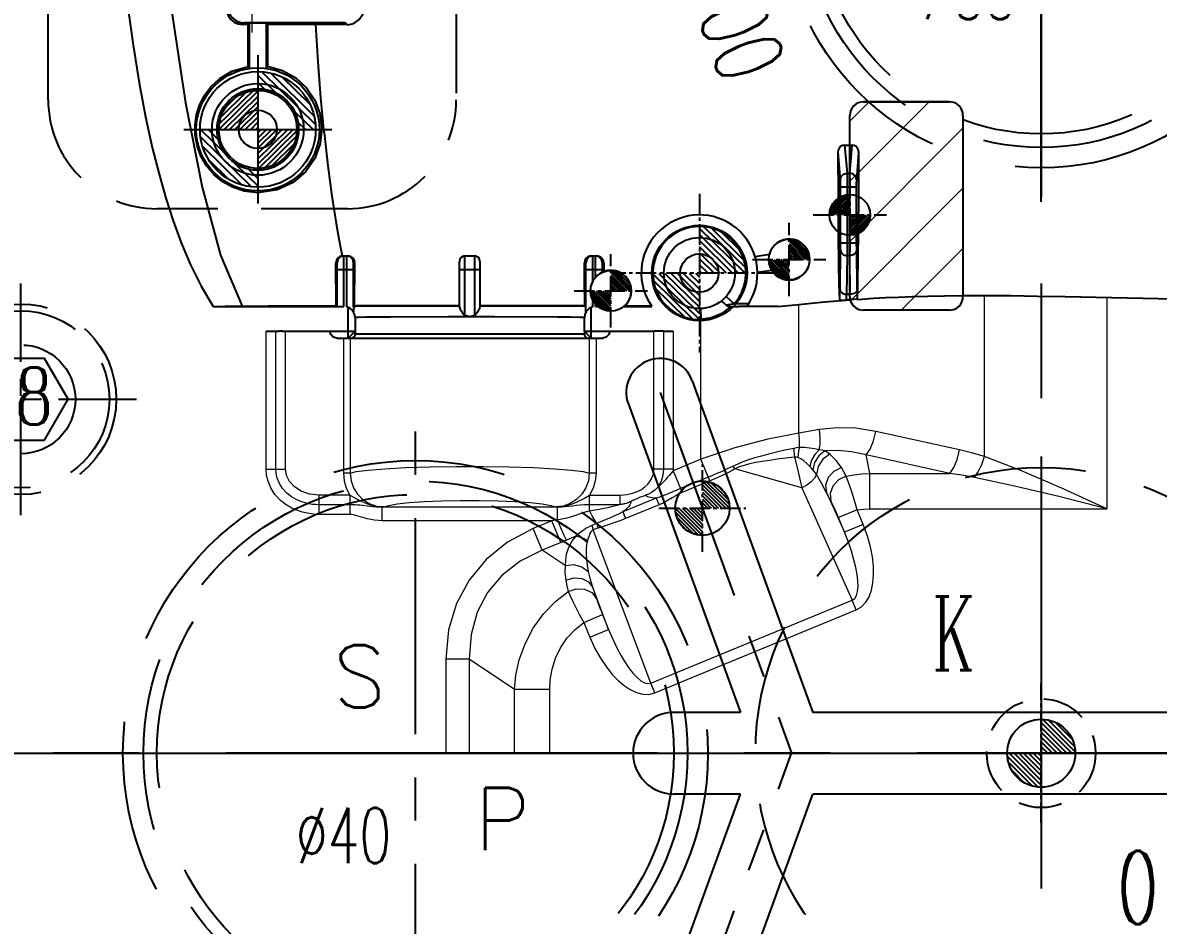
# Model space of a CAD drawing. Header units: inches. Extents: x 157915 to 159347, y -49911 to -48898.
# Drawn here: x 158583.3 to 158666.8, y -49189.5 to -49123.2 of the extents above; entities that cross this region are included whole.
import ezdxf

# ---------------------------------------------------------------- set-up
doc = ezdxf.new("R2010")
doc.units = ezdxf.units.IN
doc.header["$LTSCALE"] = 2
doc.header["$MEASUREMENT"] = 0
doc.header["$PDMODE"] = 3
doc.header["$PDSIZE"] = 0.3125
for name, pattern in [('ACAD_ISO02W100', [15, 12, -3]), ('ACAD_ISO08W100', [36, 24, -3, 6, -3]), ('CENTER', [50.8, 31.75, -6.35, 6.35, -6.35]), ('CENTER2', [1.125, 0.75, -0.125, 0.125, -0.125]), ('HIDDEN', [9.525, 6.35, -3.175]), ('HIDDEN2', [4.7625, 3.175, -1.5875])]:
    doc.linetypes.add(name, pattern=pattern)
doc.layers.get('0').update_dxf_attribs({"linetype": 'CONTINUOUS'})
doc.layers.get('Defpoints').update_dxf_attribs({"linetype": 'CONTINUOUS'})
for name, color, linetype in [('CAV-COR', 1, 'CONTINUOUS'), ('CL', 1, 'ACAD_ISO08W100'), ('DEFAULT_1', 7, 'CENTER'), ('PIN', 4, 'CONTINUOUS'), ('PIN-H', 2, 'HIDDEN2'), ('Ru', 8, 'CONTINUOUS'), ('SCREW', 52, 'HIDDEN'), ('SP', 3, 'CONTINUOUS'), ('y-cut', 7, 'CONTINUOUS'), ('壓塊', 157, 'CONTINUOUS')]:
    doc.layers.add(name, color=color, linetype=linetype)
for name, color, linetype, lineweight in [('dim', 3, 'CONTINUOUS', 15), ('截面', 191, 'CONTINUOUS', 15), ('枕位', 135, 'CONTINUOUS', 15), ('螺絲', 42, 'ACAD_ISO02W100', 15)]:
    doc.layers.add(name, color=color, linetype=linetype, lineweight=lineweight)
doc.styles.add('ROMANC', font='romanc', dxfattribs={"width": 0.6, "height": 1})
doc.styles.get("Standard").update_dxf_attribs({"font": 'txt.shx', "width": 0.67})
doc.dimstyles.new('2.00', dxfattribs={"dimtxt": 5, "dimasz": 4, "dimexe": 0.666, "dimexo": 0.626, "dimgap": 1, "dimtad": 0, "dimzin": 0, "dimdsep": 46, "dimtxsty": 'Standard', "dimcen": 0.09, "dimclrd": 3, "dimclre": 3, "dimclrt": 7, "dimazin": 0, "dimtfac": 1, "dimtofl": 0, "dimtmove": 0, "dimatfit": 0, "dimfxl": 0, "dimtolj": 1, "dimtzin": 0, "dimarcsym": 0})

# ---------------------------------------------------------------- blocks, each defined once
blk = doc.blocks.new('20160804.135220')
at = {"layer": 'SCREW', "linetype": 'CENTER2', "ltscale": 5}
for p, q in [((0, -8.5), (0, 8.5)), ((-8.5, 0), (8.5, 0))]:
    blk.add_line(p, q, dxfattribs=at)
at = {"layer": 'SCREW'}
blk.add_lwpolyline([(-1.732, 3), (-3.464, 0), (-1.732, -3), (1.732, -3), (3.464, 0), (1.732, 3)], close=True, dxfattribs=at)
at = {"layer": 'SCREW', "ltscale": 0.5}
for radius in [7, 6.5, 4]:
    blk.add_circle((0, 0), radius, dxfattribs=at)
at = {"layer": 'dim', "style": 'ROMANC', "width": 0.8}
blk.add_text('M8', height=4.1865, dxfattribs=at).set_placement((-4.071, -1.858))
blk = doc.blocks.new('20160823.140637')
at = {"layer": '截面', "linetype": 'Continuous', "ltscale": 0.3}
h = blk.add_hatch(dxfattribs=at)
h.set_pattern_fill('ANSI31', color=256, scale=25, style=0)
h.set_pattern_definition([(45, (170617.2364, -50194.565), (-2.20970869, 2.20970869), [])])
h.paths.add_polyline_path([(6.195, 50.953), (6.988, 50.841), (7.777, 50.697), (8.558, 50.522), (9.33, 50.315), (10.094, 50.078), (10.847, 49.81), (11.59, 49.512), (12.321, 49.184), (13.038, 48.827), (13.738, 48.443), (14.423, 48.03), (15.092, 47.589), (29.698, 37.542), (29.916, 37.384), (30.123, 37.215), (30.321, 37.036), (30.509, 36.846), (30.687, 36.645), (30.854, 36.435), (31.01, 36.217), (31.154, 35.989), (31.285, 35.755), (31.403, 35.515), (31.509, 35.267), (31.601, 35.015), (31.679, 34.758), (31.743, 34.496), (31.794, 34.233), (31.829, 33.967), (31.851, 33.7), (31.858, 33.43), (31.858, 16.046, -0.414214), (30.858, 15.046), (-12.081, 15.046, -0.414214), (-13.081, 16.046), (-13.081, 28.931), (-14.453, 28.931), (-15.749, 29.957, 0.168991), (-14.777, 32.75, 0.189103), (-15.977, 35.81), (-15.961, 35.825), (-15.961, 38.483), (-8.774, 48.931), (-8.615, 49.149), (-8.445, 49.358), (-8.265, 49.557), (-8.074, 49.746), (-7.872, 49.925), (-7.662, 50.092), (-7.443, 50.248), (-7.216, 50.393), (-6.981, 50.524), (-6.74, 50.643), (-6.493, 50.748), (-6.241, 50.84), (-5.984, 50.918), (-5.723, 50.983), (-5.46, 51.033), (-5.196, 51.069), (-4.929, 51.09), (-4.66, 51.098), (3.801, 51.098), (4.602, 51.081), (5.401, 51.033)])
h.paths.add_polyline_path([(30.858, -30.951, -0.414214), (31.858, -31.951), (31.858, -49.334), (31.851, -49.604), (31.829, -49.872), (31.794, -50.137), (31.743, -50.401), (31.679, -50.662), (31.601, -50.919), (31.509, -51.171), (31.403, -51.419), (31.285, -51.66), (31.154, -51.894), (31.01, -52.121), (30.854, -52.34), (30.687, -52.549), (30.509, -52.75), (30.321, -52.94), (30.123, -53.12), (29.916, -53.289), (29.698, -53.447), (15.092, -63.494), (14.423, -63.935), (13.738, -64.347), (13.038, -64.731), (12.321, -65.088), (11.59, -65.417), (10.847, -65.715), (10.094, -65.982), (9.33, -66.22), (8.558, -66.426), (7.777, -66.601), (6.988, -66.746), (6.195, -66.858), (5.401, -66.938), (4.602, -66.986), (3.801, -67.002), (-4.66, -67.002), (-4.929, -66.995), (-5.196, -66.973), (-5.46, -66.938), (-5.723, -66.887), (-5.984, -66.823), (-6.241, -66.745), (-6.493, -66.653), (-6.74, -66.547), (-6.981, -66.429), (-7.216, -66.297), (-7.443, -66.153), (-7.662, -65.997), (-7.872, -65.829), (-8.074, -65.65), (-8.265, -65.461), (-8.445, -65.263), (-8.615, -65.054), (-8.774, -64.836), (-15.961, -54.387), (-15.961, -51.729), (-15.977, -51.714, 0.189103), (-14.777, -48.655, 0.168991), (-15.749, -45.862), (-14.453, -44.836), (-13.081, -44.836), (-13.081, -31.951, -0.414214), (-12.081, -30.951)])
h.paths.add_polyline_path([(-94.357, 16.548), (-94.357, -32.452, 0.414214), (-93.357, -33.452), (-87.057, -33.452, 0.414214), (-86.057, -32.452), (-86.057, 16.548, 0.414214), (-87.057, 17.548), (-93.357, 17.548, 0.414214)])
h.paths.add_polyline_path([(-49.425, 38.498), (-49.425, 25.188, 0.414214), (-48.425, 24.188), (-42.105, 24.188, 0.414214), (-41.105, 25.188), (-41.105, 38.498, 0.414214), (-42.105, 39.498), (-48.425, 39.498, 0.414214)])
h.paths.add_polyline_path([(-49.425, -41.092), (-49.425, -54.402, 0.414214), (-48.425, -55.402), (-42.105, -55.402, 0.414214), (-41.105, -54.402), (-41.105, -41.092, 0.414214), (-42.105, -40.092), (-48.425, -40.092, 0.414214)])
at = {"layer": 'y-cut', "linetype": 'ByBlock'}
for p, q in [((-48.425, -40.092), (-42.105, -40.092)), ((-49.425, -54.402), (-49.425, -41.092)), ((-41.105, -41.092), (-41.105, -54.402)), ((-42.105, -55.402), (-48.425, -55.402))]:
    blk.add_line(p, q, dxfattribs=at)
for centre, start, end in [((-48.425, -41.092), 90, 180), ((-42.105, -41.092), 0, 90), ((-48.425, -54.402), 180, 270), ((-42.105, -54.402), 270, 0)]:
    blk.add_arc(centre, 1, start, end, dxfattribs=at)
blk = doc.blocks.new('20140813.092309')
at = {"layer": '螺絲', "color": 137, "linetype": 'CENTER', "ltscale": 0.25}
for p, q in [((0, -7.042), (0, 7.042)), ((-7, 0), (7, 0))]:
    blk.add_line(p, q, dxfattribs=at)
at = {"layer": '螺絲', "color": 137, "linetype": 'Continuous'}
blk.add_lwpolyline([(-1.443, 2.5), (-2.887, 0), (-1.443, -2.5), (1.443, -2.5), (2.887, 0), (1.443, 2.5)], close=True, dxfattribs=at)
at = {"layer": '螺絲', "color": 137, "linetype": 'HIDDEN'}
blk.add_circle((0, 0), 5.5, dxfattribs=at)
at = {"layer": '螺絲', "color": 137}
for radius in [5, 3]:
    blk.add_circle((0, 0), radius, dxfattribs=at)
at = {"layer": 'dim', "style": 'ROMANC', "width": 0.8}
blk.add_text('M6', height=3.1716, dxfattribs=at).set_placement((-2.976, -1.589))
blk = doc.blocks.new('20151030.171830')
at = {"color": 8, "linetype": 'HIDDEN'}
blk.add_circle((0, 0), 21.5, dxfattribs=at)
at = {"layer": 'SP', "linetype": 'CENTER', "ltscale": 0.25}
for p, q in [((0, -24), (0, 24)), ((-24, 0), (24, 0))]:
    blk.add_line(p, q, dxfattribs=at)
at = {"layer": 'SP', "linetype": 'HIDDEN'}
for radius in [20, 19]:
    blk.add_circle((0, 0), radius, dxfattribs=at)
at = {"layer": 'dim', "insert": (-5.289, -6.05), "char_height": 4.0633, "attachment_point": 5}
blk.add_mtext('Ø40', dxfattribs=at)
at = {"layer": 'SP'}
for s, p in [('S', (-6.081, 3.359)), ('P', (4.334, -7.124))]:
    blk.add_text(s, height=4.582, dxfattribs=at).set_placement(p)
blk = doc.blocks.new('20160825.191916')
at = {"color": 8, "linetype": 'HIDDEN'}
blk.add_circle((0, 0), 19, dxfattribs=at)
at = {"layer": 'SP', "linetype": 'CENTER', "ltscale": 0.25}
for p, q in [((0, -21.5), (0, 21.5)), ((-21.5, 0), (21.5, 0))]:
    blk.add_line(p, q, dxfattribs=at)
at = {"layer": 'SP', "linetype": 'HIDDEN'}
for radius in [17.5, 16.5]:
    blk.add_circle((0, 0), radius, dxfattribs=at)
at = {"layer": 'dim', "insert": (-5.289, -6.05), "char_height": 4.0633, "attachment_point": 5}
blk.add_mtext('Ø35', dxfattribs=at)
at = {"layer": 'SP'}
for s, p in [('S', (-6.081, 3.359)), ('P', (4.334, -7.124))]:
    blk.add_text(s, height=4.582, dxfattribs=at).set_placement(p)
blk = doc.blocks.new('*D37213')
at = {"layer": 'Defpoints', "color": 0}
for p in [(158623.435, -49089.348), (158628.891, -49104.388)]:
    blk.add_point(p, dxfattribs=at)
at = {"layer": 'dim', "color": 3, "linetype": 'ByBlock', "lineweight": -2}
for p, q in [((158626.073, -49096.868), (158626.253, -49096.868)), ((158626.163, -49096.958), (158626.163, -49096.778)), ((158630.255, -49108.149), (158631.62, -49111.909))]:
    blk.add_line(p, q, dxfattribs=at)
at = {"layer": 'dim', "color": 3, "linetype": 'ByBlock'}
blk.add_solid([(158630.882, -49107.921), (158629.629, -49108.376), (158628.891, -49104.388)], dxfattribs=at)
at = {"layer": 'dim', "color": 7, "linetype": 'ByBlock', "insert": (158634.436, -49119.672), "char_height": 5, "attachment_point": 5, "rotation": 289.9396}
blk.add_mtext('\\A1;%%c16.00', dxfattribs=at)

msp = doc.modelspace()

# ---------------------------------------------------------------- hatches: boundary and pattern name
at = {"layer": 'PIN', "linetype": 'Continuous'}
h = msp.add_hatch(dxfattribs=at)
h.set_pattern_fill('ANSI31', color=135, scale=3.090909, angle=90.5, style=0)
h.set_pattern_definition([(135.5, (158918.01054, -49150.27546), (-0.27080585, -0.27557404), [])])
h.paths.add_polyline_path([(158600.539, -49126.788, -0.414214), (158604.826, -49131.001), (158603.576, -49131.012, 0.414214), (158600.55, -49128.038)])
h.paths.add_polyline_path([(158597.577, -49131.064, 0.414214), (158600.603, -49134.038), (158600.614, -49135.288, -0.414214), (158596.327, -49131.075)])
h = msp.add_hatch(dxfattribs=at)
h.set_pattern_fill('ANSI31', color=135, scale=2.181818, angle=89.5, style=0)
h.set_pattern_definition([(44.5, (158376.50548, -49144.61739), (0.19115707, -0.19452285), [])])
h.paths.add_polyline_path([(158600.577, -49131.038), (158603.576, -49131.064, -0.414214), (158600.55, -49134.038)])
h.paths.add_polyline_path([(158600.603, -49128.038), (158600.577, -49131.038), (158597.577, -49131.012, -0.414214)])
h = msp.add_hatch(dxfattribs=at)
h.set_pattern_fill('ANSI31', color=3, angle=270, style=0)
h.set_pattern_definition([(225, (158849.37725, -49123.07891), (-0.08838835, 0.08838835), [])])
h.paths.add_polyline_path([(158644.095, -49137.319), (158642.595, -49137.319, -0.414214), (158644.095, -49135.819)])
h.paths.add_polyline_path([(158644.095, -49138.819), (158644.095, -49137.319), (158645.595, -49137.319, -0.414214)])
h = msp.add_hatch(dxfattribs=at)
h.set_pattern_fill('ANSI31', color=256, scale=2.545455, angle=90.5, style=0)
h.set_pattern_definition([(135.5, (158894.45427, -49157.43312), (-0.2230166, -0.22694332), [])])
h.paths.add_polyline_path([(158633.038, -49141.591), (158629.538, -49141.621, 0.414214), (158633.069, -49145.09)])
h.paths.add_polyline_path([(158633.007, -49138.091), (158633.038, -49141.591), (158636.538, -49141.56, 0.414214)])
h = msp.add_hatch(dxfattribs=at)
h.set_pattern_fill('ANSI31', color=3, angle=90, style=0)
h.set_pattern_definition([(135, (158844.92291, -49154.83526), (-0.08838835, -0.08838835), [])])
h.paths.add_polyline_path([(158639.641, -49140.596), (158638.141, -49140.596, 0.414214), (158639.641, -49142.096)])
h.paths.add_polyline_path([(158639.641, -49139.096), (158639.641, -49140.596), (158641.141, -49140.596, 0.414214)])
h = msp.add_hatch(dxfattribs=at)
h.set_pattern_fill('ANSI31', color=3, angle=90, style=0)
h.set_pattern_definition([(135, (158831.80766, -49157.13671), (-0.08838835, -0.08838835), [])])
h.paths.add_polyline_path([(158626.526, -49142.897), (158625.026, -49142.897, 0.414214), (158626.526, -49144.397)])
h.paths.add_polyline_path([(158626.526, -49141.397), (158626.526, -49142.897), (158628.026, -49142.897, 0.414214)])
h = msp.add_hatch(dxfattribs=at)
h.set_pattern_fill('ANSI31', color=153, scale=1.5, angle=90, style=0)
h.set_pattern_definition([(135, (158838.54108, -49173.10771), (-0.13258252, -0.13258252), [])])
h.paths.add_polyline_path([(158633.259, -49158.868), (158631.259, -49158.868, 0.414214), (158633.259, -49160.868)])
h.paths.add_polyline_path([(158633.259, -49156.868), (158633.259, -49158.868), (158635.259, -49158.868, 0.414214)])
h = msp.add_hatch(dxfattribs=at)
h.set_pattern_fill('ANSI31', color=5, scale=2, angle=90, style=0)
h.set_pattern_definition([(135, (158863.44506, -49191.10771), (-0.1767767, -0.1767767), [])])
h.paths.add_polyline_path([(158658.163, -49176.868), (158655.663, -49176.868, 0.414214), (158658.163, -49179.368)])
h.paths.add_polyline_path([(158658.163, -49174.368), (158658.163, -49176.868), (158660.663, -49176.868, 0.414214)])

# ---------------------------------------------------------------- linework, layer by layer
at = {"color": 8, "linetype": 'HIDDEN', "ltscale": 0.7}
msp.add_circle((158658.163, -49176.868), 21, dxfattribs=at)
at = {"layer": 'CAV-COR', "linetype": 'ByBlock'}
for p, q in [((158599.572, -49123.199), (158599.449, -49123.321)), ((158607.009, -49123.199), (158599.572, -49123.199)), ((158599.871, -49123.323), (158599.974, -49123.221)), ((158599.974, -49126.552), (158599.974, -49123.221)), ((158601.18, -49123.221), (158599.974, -49123.221)), ((158601.288, -49123.329), (158601.18, -49123.221)), ((158601.18, -49123.221), (158601.18, -49126.552)), ((158607.009, -49123.199), (158607.157, -49123.347)), ((158599.871, -49123.323), (158599.449, -49123.321)), ((158599.875, -49126.408), (158599.871, -49123.323)), ((158601.288, -49123.329), (158601.284, -49126.399)), ((158607.157, -49123.347), (158601.288, -49123.329)), ((158599.875, -49126.408), (158599.974, -49126.552)), ((158601.284, -49126.399), (158601.18, -49126.552)), ((158651.415, -49129.008), (158645.095, -49129.008)), ((158644.095, -49143.318), (158644.095, -49130.008)), ((158652.415, -49130.008), (158652.415, -49143.318)), ((158643.716, -49132.194), (158644.268, -49132.2)), ((158643.716, -49132.194), (158643.888, -49134.254)), ((158644.096, -49134.254), (158644.267, -49132.213)), ((158643.215, -49132.715), (158643.385, -49134.756)), ((158644.6, -49134.756), (158644.768, -49132.731)), ((158643.385, -49134.756), (158643.386, -49134.786)), ((158643.386, -49134.786), (158643.387, -49134.978)), ((158643.888, -49134.254), (158644.095, -49134.254)), ((158643.888, -49134.254), (158643.888, -49134.315)), ((158643.888, -49134.315), (158643.89, -49139.58)), ((158643.387, -49134.978), (158643.387, -49139.48)), ((158643.387, -49135.258), (158644.598, -49135.258)), ((158644.598, -49139.48), (158644.598, -49134.978)), ((158643.386, -49139.807), (158643.351, -49142.804)), ((158643.387, -49139.48), (158643.386, -49139.807)), ((158643.387, -49139.379), (158644.598, -49139.379)), ((158643.89, -49139.58), (158643.888, -49140.324)), ((158644.599, -49139.807), (158644.598, -49139.48)), ((158644.635, -49142.804), (158644.599, -49139.807)), ((158606.468, -49140.586), (158606.401, -49140.837)), ((158606.652, -49140.402), (158606.468, -49140.586)), ((158606.822, -49140.356), (158606.652, -49140.402)), ((158606.816, -49140.334), (158607.202, -49140.334)), ((158606.904, -49140.378), (158606.904, -49140.334)), ((158606.906, -49141.339), (158606.904, -49140.378)), ((158607.365, -49140.402), (158607.196, -49140.356)), ((158607.549, -49140.586), (158607.365, -49140.402)), ((158607.616, -49140.837), (158607.549, -49140.586)), ((158615.4, -49144.103), (158615.4, -49140.736)), ((158615.802, -49144.708), (158615.802, -49140.334)), ((158615.802, -49140.334), (158616.506, -49140.334)), ((158616.506, -49140.334), (158616.506, -49144.708)), ((158616.908, -49140.736), (158616.908, -49144.103)), ((158624.759, -49140.586), (158624.692, -49140.837)), ((158624.943, -49140.402), (158624.759, -49140.586)), ((158625.099, -49140.36), (158624.943, -49140.402)), ((158625.092, -49140.334), (158625.507, -49140.334)), ((158625.195, -49140.378), (158625.195, -49140.334)), ((158625.197, -49141.04), (158625.195, -49140.378)), ((158625.656, -49140.402), (158625.5, -49140.36)), ((158625.84, -49140.586), (158625.656, -49140.402)), ((158625.907, -49140.837), (158625.84, -49140.586)), ((158637.129, -49140.364), (158638.185, -49140.205)), ((158643.888, -49140.324), (158643.854, -49143.156)), ((158644.095, -49140.324), (158643.888, -49140.324)), ((158644.132, -49143.156), (158644.096, -49140.324)), ((158606.334, -49143.981), (158606.317, -49140.837)), ((158606.401, -49140.837), (158606.317, -49140.837)), ((158606.403, -49141.339), (158606.402, -49140.93)), ((158606.403, -49144.051), (158606.403, -49141.339)), ((158606.403, -49141.339), (158607.614, -49141.339)), ((158606.906, -49144.053), (158606.906, -49141.339)), ((158607.616, -49140.837), (158607.703, -49140.837)), ((158607.686, -49144.072), (158607.703, -49140.837)), ((158615.4, -49141.339), (158616.908, -49141.339)), ((158624.692, -49140.837), (158624.592, -49140.837)), ((158624.694, -49141.339), (158624.693, -49140.93)), ((158624.694, -49141.339), (158625.905, -49141.339)), ((158624.694, -49144.443), (158624.694, -49141.339)), ((158625.197, -49142.185), (158625.197, -49141.04)), ((158625.907, -49140.837), (158626.006, -49140.837)), ((158626.006, -49140.837), (158626.001, -49141.484)), ((158638.365, -49141.398), (158637.309, -49141.557)), ((158643.351, -49143.587), (158643.351, -49142.804)), ((158643.853, -49143.562), (158643.853, -49143.156)), ((158644.095, -49143.156), (158643.854, -49143.156)), ((158644.635, -49142.804), (158644.635, -49143.475)), ((158653.985, -49143.238), (158655.92, -49143.249)), ((158655.92, -49143.249), (158657.902, -49143.277)), ((158597.304, -49144.053), (158597.813, -49144.04)), ((158597.304, -49144.053), (158606.403, -49144.053)), ((158597.813, -49144.04), (158598.17, -49144.033)), ((158598.17, -49144.033), (158598.621, -49144.026)), ((158598.621, -49144.026), (158599.417, -49144.017)), ((158599.417, -49144.017), (158601.341, -49144.002)), ((158601.341, -49144.002), (158606.334, -49143.981)), ((158606.334, -49143.981), (158606.403, -49144.051)), ((158607.686, -49143.978), (158607.627, -49144.037)), ((158607.685, -49144.037), (158607.627, -49144.037)), ((158609.463, -49144.025), (158607.734, -49144.036)), ((158607.77, -49144.01), (158607.813, -49143.978)), ((158616.908, -49143.967), (158622.195, -49143.972)), ((158622.844, -49144.025), (158616.908, -49144.013)), ((158622.195, -49143.972), (158624.621, -49143.977)), ((158624.681, -49144.037), (158622.844, -49144.025)), ((158624.621, -49143.977), (158624.681, -49144.037)), ((158625.197, -49144.079), (158625.197, -49143.609)), ((158625.402, -49144.053), (158625.402, -49143.902)), ((158625.402, -49144.053), (158625.558, -49144.053)), ((158627.494, -49144.053), (158629.548, -49144.053)), ((158627.568, -49143.986), (158629.507, -49143.993)), ((158629.22, -49143.506), (158629.507, -49143.993)), ((158634.996, -49143.32), (158635.599, -49143.853)), ((158636.661, -49143.853), (158635.599, -49143.853)), ((158636.528, -49144.054), (158635.968, -49144.054)), ((158636.528, -49144.054), (158636.542, -49144.033)), ((158636.542, -49144.033), (158638.813, -49144.056)), ((158643.182, -49143.629), (158644.124, -49143.557)), ((158644.12, -49143.538), (158643.853, -49143.562)), ((158644.12, -49143.538), (158644.378, -49143.513)), ((158657.902, -49143.277), (158659.922, -49143.317)), ((158659.922, -49143.317), (158667.938, -49143.492)), ((158607.224, -49146.364), (158607.224, -49144.117)), ((158607.725, -49144.854), (158607.725, -49145.862)), ((158610.365, -49144.827), (158608.506, -49144.84)), ((158614.566, -49144.817), (158610.365, -49144.827)), ((158617.965, -49144.817), (158614.566, -49144.817)), ((158616.151, -49144.815), (158615.802, -49144.708)), ((158624.583, -49145.862), (158624.583, -49144.854)), ((158625.084, -49146.364), (158625.084, -49144.117)), ((158633.115, -49144.202), (158633.139, -49145.006)), ((158651.415, -49144.318), (158645.095, -49144.318)), ((158602.358, -49145.852), (158602.115, -49145.854)), ((158602.358, -49145.852), (158605.87, -49145.851)), ((158605.87, -49145.862), (158607.725, -49145.862)), ((158606.374, -49146.364), (158625.934, -49146.364)), ((158607.224, -49146.364), (158607.272, -49146.319)), ((158607.738, -49146.062), (158624.57, -49146.062)), ((158624.583, -49145.862), (158626.438, -49145.862)), ((158625.036, -49146.319), (158625.084, -49146.364)), ((158626.438, -49145.851), (158629.688, -49145.851)), ((158558.163, -49176.868), (158758.163, -49176.868))]:
    msp.add_line(p, q, dxfattribs=at)
for points in [[(158590.969, -49121.711), (158591.405, -49124.839), (158591.853, -49127.626), (158592.321, -49130.121), (158592.813, -49132.359), (158593.315, -49134.333), (158593.824, -49136.095), (158594.359, -49137.743), (158594.951, -49139.368), (158595.626, -49140.987), (158596.403, -49142.564), (158597.304, -49144.053)], [(158594.151, -49121.783), (158595.269, -49129.093), (158596.493, -49135.289), (158597.837, -49140.274), (158599.417, -49144.017)], [(158598.247, -49122.111), (158598.288, -49122.422), (158598.409, -49122.714), (158598.598, -49122.963), (158598.84, -49123.152), (158599.129, -49123.276), (158599.449, -49123.321)], [(158607.157, -49123.347), (158607.643, -49123.247), (158608.036, -49122.972), (158608.285, -49122.58), (158608.367, -49122.145)], [(158605.451, -49131.269), (158605.218, -49128.714), (158605.021, -49126.078), (158604.851, -49123.341)], [(158600.577, -49135.695), (158599.574, -49135.578), (158598.71, -49135.288), (158597.966, -49134.869), (158597.332, -49134.341), (158596.803, -49133.715), (158596.39, -49133.001), (158596.105, -49132.215), (158595.969, -49131.442), (158595.96, -49130.695), (158596.068, -49129.968), (158596.29, -49129.263), (158596.634, -49128.579), (158597.12, -49127.921), (158597.783, -49127.304), (158598.676, -49126.769), (158599.875, -49126.408)], [(158601.284, -49126.399), (158602.394, -49126.704), (158603.364, -49127.249), (158604.16, -49127.987), (158604.758, -49128.878), (158605.136, -49129.871), (158605.279, -49130.953), (158605.158, -49132.084), (158604.76, -49133.167), (158604.097, -49134.132), (158603.173, -49134.93), (158601.992, -49135.487), (158600.577, -49135.695)], [(158605.451, -49131.269), (158605.722, -49133.721), (158606.014, -49135.948), (158606.326, -49137.961)], [(158643.716, -49132.194), (158643.561, -49132.219), (158643.42, -49132.293), (158643.31, -49132.407), (158643.239, -49132.553), (158643.215, -49132.715)], [(158644.768, -49132.731), (158644.743, -49132.563), (158644.67, -49132.415), (158644.56, -49132.301), (158644.421, -49132.226), (158644.268, -49132.2)], [(158643.215, -49132.715), (158643.23, -49135.973), (158643.248, -49138.784), (158643.268, -49140.959), (158643.291, -49142.377), (158643.313, -49143.088), (158643.333, -49143.409), (158643.351, -49143.587)], [(158644.635, -49143.475), (158644.653, -49143.292), (158644.674, -49142.94), (158644.696, -49142.135), (158644.718, -49140.629), (158644.738, -49138.471), (158644.755, -49135.802), (158644.768, -49132.731)], [(158643.385, -49134.756), (158643.453, -49134.505), (158643.637, -49134.322), (158643.888, -49134.254)], [(158644.6, -49134.756), (158644.532, -49134.505), (158644.349, -49134.322), (158644.097, -49134.254)], [(158644.598, -49134.978), (158644.599, -49134.786), (158644.6, -49134.756)], [(158606.326, -49137.961), (158606.476, -49138.808), (158606.627, -49139.599), (158606.781, -49140.335)], [(158643.386, -49139.851), (158643.453, -49140.087), (158643.637, -49140.26), (158643.888, -49140.324)], [(158644.599, -49139.851), (158644.532, -49140.087), (158644.348, -49140.26), (158644.097, -49140.324)], [(158606.781, -49140.335), (158606.599, -49140.384), (158606.452, -49140.492), (158606.353, -49140.649), (158606.317, -49140.837)], [(158606.816, -49140.334), (158606.799, -49140.335), (158606.781, -49140.335)], [(158607.111, -49144.079), (158607.113, -49140.382), (158607.113, -49140.334)], [(158607.703, -49140.837), (158607.672, -49140.66), (158607.575, -49140.5), (158607.406, -49140.378), (158607.202, -49140.334)], [(158625.092, -49140.334), (158624.947, -49140.355), (158624.821, -49140.414), (158624.722, -49140.498), (158624.65, -49140.599), (158624.607, -49140.714), (158624.592, -49140.837)], [(158625.402, -49141.892), (158625.404, -49140.382), (158625.404, -49140.334)], [(158626.006, -49140.837), (158625.982, -49140.681), (158625.916, -49140.548), (158625.814, -49140.44), (158625.675, -49140.363), (158625.507, -49140.334)], [(158606.402, -49140.93), (158606.402, -49140.859), (158606.401, -49140.837)], [(158607.614, -49144.072), (158607.615, -49140.935), (158607.615, -49140.861), (158607.616, -49140.837)], [(158624.621, -49143.977), (158624.601, -49142.103), (158624.592, -49140.837)], [(158624.693, -49140.93), (158624.693, -49140.859), (158624.692, -49140.837)], [(158625.905, -49141.523), (158625.906, -49140.935), (158625.906, -49140.861), (158625.907, -49140.837)], [(158643.351, -49142.804), (158643.408, -49142.965), (158643.581, -49143.099), (158643.854, -49143.156)], [(158644.635, -49142.804), (158644.577, -49142.965), (158644.405, -49143.099), (158644.132, -49143.156)], [(158644.638, -49143.522), (158644.968, -49143.499), (158645.829, -49143.447), (158646.724, -49143.399), (158647.675, -49143.356), (158648.702, -49143.318), (158649.825, -49143.286), (158651.058, -49143.26), (158652.415, -49143.243)], [(158652.415, -49143.243), (158653.181, -49143.239), (158653.985, -49143.238)], [(158607.224, -49144.117), (158607.168, -49144.096), (158607.111, -49144.079)], [(158607.627, -49144.037), (158607.624, -49144.08), (158607.621, -49144.189)], [(158607.686, -49144.072), (158607.728, -49144.041), (158607.77, -49144.01)], [(158607.813, -49143.978), (158613.718, -49143.968), (158615.4, -49143.967)], [(158615.4, -49144.013), (158613.743, -49144.014), (158609.463, -49144.025)], [(158624.694, -49144.443), (158624.691, -49144.333), (158624.687, -49144.191), (158624.684, -49144.08), (158624.681, -49144.037)], [(158625.197, -49144.079), (158625.14, -49144.096), (158625.084, -49144.117)], [(158625.558, -49144.053), (158625.479, -49143.982), (158625.402, -49143.902)], [(158635.336, -49144.037), (158634.682, -49144.551), (158633.933, -49144.879), (158633.139, -49145.006)], [(158635.002, -49143.959), (158634.832, -49143.78), (158634.708, -49143.673), (158634.648, -49143.649)], [(158635.599, -49143.853), (158635.461, -49143.882), (158635.314, -49143.91), (158635.16, -49143.936), (158635.002, -49143.959)], [(158635.002, -49143.959), (158635.049, -49143.991), (158635.11, -49144.01), (158635.178, -49144.023), (158635.254, -49144.031), (158635.336, -49144.037)], [(158635.336, -49144.037), (158635.657, -49144.049), (158635.968, -49144.054)], [(158638.813, -49144.056), (158639.838, -49143.943), (158640.342, -49143.89)], [(158640.342, -49143.89), (158641.286, -49143.796), (158642.235, -49143.709), (158643.182, -49143.629)], [(158643.351, -49143.587), (158643.39, -49143.592), (158643.497, -49143.588), (158643.657, -49143.578), (158643.853, -49143.562)], [(158644.378, -49143.513), (158644.567, -49143.49), (158644.635, -49143.475)], [(158607.614, -49144.443), (158607.597, -49144.427), (158607.551, -49144.368), (158607.476, -49144.286), (158607.367, -49144.196), (158607.221, -49144.117)], [(158607.725, -49144.854), (158607.681, -49144.616), (158607.574, -49144.404)], [(158607.621, -49144.189), (158607.617, -49144.33), (158607.614, -49144.443)], [(158608.506, -49144.84), (158607.968, -49144.847), (158607.725, -49144.854)], [(158615.4, -49144.103), (158615.416, -49144.172), (158615.451, -49144.248), (158615.494, -49144.323), (158615.54, -49144.395), (158615.585, -49144.461), (158615.629, -49144.523), (158615.672, -49144.58), (158615.713, -49144.632), (158615.755, -49144.677), (158615.802, -49144.708)], [(158616.506, -49144.708), (158616.329, -49144.762), (158616.151, -49144.815)], [(158616.506, -49144.708), (158616.549, -49144.68), (158616.587, -49144.641), (158616.626, -49144.593), (158616.665, -49144.542), (158616.704, -49144.488), (158616.745, -49144.43), (158616.786, -49144.367), (158616.827, -49144.302), (158616.865, -49144.233), (158616.895, -49144.165), (158616.908, -49144.103)], [(158624.583, -49144.854), (158624.28, -49144.846), (158623.597, -49144.838), (158622.57, -49144.831), (158617.965, -49144.817)], [(158624.71, -49144.451), (158624.627, -49144.616), (158624.583, -49144.854)], [(158625.087, -49144.117), (158624.941, -49144.196), (158624.832, -49144.286), (158624.757, -49144.368), (158624.711, -49144.427), (158624.694, -49144.443)], [(158601.192, -49145.862), (158601.454, -49145.861), (158601.698, -49145.859), (158602.115, -49145.854)], [(158606.374, -49146.364), (158606.122, -49146.297), (158605.938, -49146.113), (158605.867, -49145.851)], [(158607.272, -49146.319), (158607.395, -49146.201), (158607.543, -49146.049), (158607.67, -49145.924), (158607.725, -49145.862)], [(158607.438, -49146.364), (158607.531, -49146.349), (158607.615, -49146.307)], [(158607.615, -49146.307), (158607.681, -49146.24), (158607.724, -49146.156), (158607.739, -49146.062)], [(158607.725, -49145.862), (158607.727, -49145.935), (158607.729, -49145.999), (158607.733, -49146.045), (158607.738, -49146.062)], [(158624.569, -49146.062), (158624.584, -49146.156), (158624.627, -49146.24), (158624.693, -49146.307)], [(158624.583, -49145.862), (158624.582, -49145.935), (158624.579, -49145.999), (158624.575, -49146.045), (158624.57, -49146.062)], [(158624.583, -49145.862), (158624.639, -49145.924), (158624.765, -49146.049), (158624.914, -49146.201), (158625.036, -49146.319)], [(158624.693, -49146.307), (158624.777, -49146.349), (158624.87, -49146.364)], [(158626.441, -49145.851), (158626.37, -49146.113), (158626.186, -49146.297), (158625.934, -49146.364)]]:
    msp.add_lwpolyline(points, dxfattribs=at)
for centre, radius in [((158600.577, -49131.038), 4.522), ((158600.577, -49131.038), 3.367), ((158600.577, -49131.038), 2.864), ((158600.577, -49131.038), 1.407), ((158633.038, -49141.591), 2.613), ((158633.038, -49141.591), 1.407)]:
    msp.add_circle(centre, radius, dxfattribs=at)
for centre, radius, start, end in [((158645.095, -49130.008), 1, 90, 180), ((158651.415, -49130.008), 1, 0, 90), ((158633.038, -49141.591), 4.271, 325.12573, 206.64228), ((158633.038, -49141.591), 3.417, 318.54583, 271.68541), ((158639.641, -49140.596), 1.508, 212.14732, 164.99096), ((158615.802, -49140.736), 0.402, 90, 180), ((158616.506, -49140.736), 0.402, 0, 90), ((158626.526, -49142.897), 1.508, 309.94451, 138.1776), ((158626.526, -49142.897), 1.508, 151.81793, 208.18207), ((158633.038, -49141.591), 4.271, 214.23451, 215.20268), ((158645.095, -49143.318), 1, 180, 192.70915), ((158645.095, -49143.318), 1, 193.8307, 270), ((158651.415, -49143.318), 1, 270, 0)]:
    msp.add_arc(centre, radius, start, end, dxfattribs=at)
for centre, major_axis, ratio, start_param, end_param in [((158599.572, -49121.993), (0.853, 0.853), 0.999981, -3.926981, -2.356204), ((158644.132, -49143.339), (0.502, 0), 0.36397, 1.570796, 1.644166), ((158606.906, -49144.051), (0.502, 0), 0.004363, -3.137229, -1.570796), ((158633.139, -49144.14), (20.1, 0), 0.004363, 7.567763, 7.712752), ((158629.688, -49145.869), (1, 0), 0.017455, 0.775397, 1.570796), ((158631.116, -49145.844), (1, 0), 0.017455, -2.366195, -1.570796)]:
    msp.add_ellipse(centre, major_axis=major_axis, ratio=ratio, start_param=start_param, end_param=end_param, dxfattribs=at)
at = {"layer": 'CL', "color": 7, "linetype": 'CENTER', "ltscale": 0.5}
for p, q in [((158658.163, -48951.868), (158658.163, -49401.868)), ((158833.163, -49176.868), (158483.163, -49176.868))]:
    msp.add_line(p, q, dxfattribs=at)
at = {"layer": 'DEFAULT_1', "color": 2, "linetype": 'CENTER'}
msp.add_line((158658.163, -49042.943), (158658.163, -49150.793), dxfattribs=at)
at = {"layer": 'PIN', "color": 135, "linetype": 'Continuous'}
for p, q in [((158600.577, -49125.588), (158600.577, -49136.488)), ((158595.127, -49131.038), (158606.027, -49131.038))]:
    msp.add_line(p, q, dxfattribs=at)
at = {"layer": 'PIN', "color": 3, "linetype": 'CENTER2'}
for p, q in [((158644.095, -49134.619), (158644.095, -49140.019)), ((158641.395, -49137.319), (158646.795, -49137.319)), ((158639.641, -49143.296), (158639.641, -49137.896)), ((158626.526, -49145.597), (158626.526, -49140.197)), ((158636.941, -49140.596), (158642.341, -49140.596)), ((158623.826, -49142.897), (158629.226, -49142.897))]:
    msp.add_line(p, q, dxfattribs=at)
at = {"layer": 'PIN', "linetype": 'CENTER2'}
for p, q in [((158633.038, -49135.759), (158633.038, -49147.422)), ((158638.869, -49141.591), (158627.207, -49141.591))]:
    msp.add_line(p, q, dxfattribs=at)
at = {"layer": 'PIN', "color": 153, "linetype": 'CENTER2'}
for p, q in [((158633.259, -49162.068), (158633.259, -49155.668)), ((158630.059, -49158.868), (158636.459, -49158.868))]:
    msp.add_line(p, q, dxfattribs=at)
at = {"layer": 'PIN', "color": 5, "linetype": 'CENTER2'}
for p, q in [((158658.163, -49181.978), (158658.163, -49171.758)), ((158653.053, -49176.868), (158663.273, -49176.868))]:
    msp.add_line(p, q, dxfattribs=at)
at = {"layer": 'PIN', "color": 135, "linetype": 'Continuous'}
for radius in [4.25, 3]:
    msp.add_circle((158600.577, -49131.038), radius, dxfattribs=at)
at = {"layer": 'PIN', "color": 3, "linetype": 'Continuous'}
for centre in [(158644.095, -49137.319), (158639.641, -49140.596), (158626.526, -49142.897)]:
    msp.add_circle(centre, 1.5, dxfattribs=at)
at = {"layer": 'PIN', "linetype": 'Continuous'}
msp.add_circle((158633.038, -49141.591), 3.5, dxfattribs=at)
at = {"layer": 'PIN', "color": 153, "linetype": 'Continuous'}
msp.add_circle((158633.259, -49158.868), 2, dxfattribs=at)
at = {"layer": 'PIN', "color": 5, "linetype": 'Continuous'}
msp.add_circle((158658.163, -49176.868), 2.5, dxfattribs=at)
at = {"layer": 'PIN-H', "linetype": 'HIDDEN', "ltscale": 0.25}
msp.add_circle((158658.163, -49176.868), 4, dxfattribs=at)
at = {"layer": 'Ru', "ltscale": 0.5}
for p, q in [((158632.512, -49149.507), (158641.379, -49173.868)), ((158627.814, -49151.217), (158636.058, -49173.868)), ((158636.058, -49173.868), (158631.163, -49173.868)), ((158699.105, -49173.868), (158641.379, -49173.868)), ((158627.814, -49202.519), (158636.058, -49179.868)), ((158636.058, -49179.868), (158631.163, -49179.868)), ((158632.512, -49204.229), (158641.379, -49179.868)), ((158678.948, -49179.868), (158641.379, -49179.868))]:
    msp.add_line(p, q, dxfattribs=at)
at = {"layer": 'Ru', "linetype": 'CENTER', "ltscale": 0.25}
for p, q in [((158630.163, -49150.362), (158639.811, -49176.868)), ((158630.163, -49203.374), (158639.811, -49176.868)), ((158631.163, -49176.868), (158699.29, -49176.868))]:
    msp.add_line(p, q, dxfattribs=at)
at = {"layer": 'Ru', "ltscale": 0.5}
for centre, radius, start, end in [((158630.163, -49150.362), 2.5, 20, 200), ((158631.163, -49176.868), 3, 90, 270)]:
    msp.add_arc(centre, radius, start, end, dxfattribs=at)
at = {"layer": '壓塊', "color": 67, "linetype": 'HIDDEN', "ltscale": 0.5}
msp.add_lwpolyline([(158615.163, -49064.868), (158615.163, -49128.868, -0.414214), (158607.163, -49136.868), (158593.163, -49136.868, -0.414214), (158585.163, -49128.868), (158585.163, -49064.868, -0.414214), (158593.163, -49056.868), (158607.163, -49056.868, -0.414214)], format="xyb", close=True, dxfattribs=at)
at = {"layer": '枕位', "linetype": 'ByBlock'}
for p, q in [((158653.985, -49155.077), (158653.985, -49143.238)), ((158640.342, -49153.356), (158640.342, -49143.89)), ((158662.989, -49143.388), (158662.989, -49158.92)), ((158633.139, -49155.277), (158633.139, -49145.006)), ((158601.192, -49156.004), (158601.192, -49145.862)), ((158601.906, -49156.004), (158601.906, -49145.857)), ((158602.62, -49156.004), (158602.62, -49145.851)), ((158606.869, -49146.364), (158606.869, -49156.293)), ((158607.365, -49146.364), (158607.365, -49156.293)), ((158624.943, -49146.364), (158624.943, -49156.293)), ((158625.439, -49146.364), (158625.439, -49156.293)), ((158629.688, -49156.004), (158629.688, -49145.851)), ((158630.402, -49145.857), (158630.402, -49156.004)), ((158631.116, -49145.862), (158631.116, -49156.004)), ((158641.873, -49153.092), (158640.342, -49153.356)), ((158652.166, -49154.59), (158646.012, -49153.226)), ((158633.139, -49155.277), (158631.114, -49156.111)), ((158633.794, -49156.868), (158633.139, -49155.277)), ((158651.449, -49156.322), (158645.296, -49154.958)), ((158645.565, -49156.322), (158645.296, -49154.958)), ((158601.192, -49156.004), (158602.62, -49156.004)), ((158607.365, -49156.293), (158606.869, -49156.293)), ((158625.439, -49156.293), (158624.943, -49156.293)), ((158631.116, -49156.004), (158629.688, -49156.004)), ((158631.114, -49156.111), (158631.769, -49157.702)), ((158634.006, -49156.456), (158631.655, -49157.426)), ((158640.562, -49157.373), (158635.642, -49155.97)), ((158642.025, -49157.025), (158641.644, -49156.4)), ((158643.836, -49156.509), (158643.474, -49155.882)), ((158645.565, -49156.322), (158651.449, -49156.322)), ((158645.565, -49158.92), (158645.565, -49156.322)), ((158631.655, -49157.426), (158631.382, -49157.541)), ((158633.794, -49156.868), (158631.769, -49157.702)), ((158640.562, -49157.373), (158644.268, -49165.629)), ((158642.71, -49158.346), (158642.025, -49157.025)), ((158607.338, -49157.899), (158605.085, -49157.899)), ((158605.085, -49159.327), (158605.085, -49157.899)), ((158607.338, -49157.899), (158607.338, -49159.327)), ((158624.97, -49157.899), (158627.223, -49157.899)), ((158624.97, -49159.079), (158624.97, -49157.899)), ((158627.223, -49158.6), (158627.223, -49157.899)), ((158629.865, -49158.129), (158627.409, -49159.141)), ((158629.865, -49158.129), (158630.068, -49158.62)), ((158642.382, -49157.712), (158643.696, -49160.64)), ((158607.338, -49158.613), (158605.085, -49158.613)), ((158609.86, -49158.776), (158609.712, -49158.788)), ((158622.596, -49158.788), (158609.712, -49158.788)), ((158609.712, -49159.784), (158609.712, -49158.788)), ((158622.448, -49158.776), (158622.596, -49158.788)), ((158622.596, -49159.728), (158622.596, -49158.788)), ((158627.141, -49158.613), (158624.97, -49158.613)), ((158627.251, -49158.596), (158627.223, -49158.6)), ((158630.068, -49158.62), (158627.611, -49159.632)), ((158644.637, -49158.991), (158643.252, -49159.562)), ((158645.081, -49160.07), (158644.637, -49158.991)), ((158645.565, -49158.92), (158662.989, -49158.92)), ((158607.338, -49159.327), (158605.085, -49159.327)), ((158622.195, -49159.784), (158609.712, -49159.784)), ((158622.195, -49159.784), (158620.825, -49160.349)), ((158622.596, -49159.728), (158622.195, -49159.784)), ((158622.854, -49161.386), (158622.195, -49159.784)), ((158625.948, -49159.801), (158625.122, -49160.133)), ((158627.409, -49159.141), (158627.611, -49159.632)), ((158643.696, -49160.64), (158643.252, -49159.562)), ((158621.484, -49161.95), (158620.825, -49160.349)), ((158625.122, -49160.133), (158625.237, -49160.45)), ((158629.474, -49171.723), (158625.237, -49160.45)), ((158645.081, -49160.07), (158643.696, -49160.64)), ((158623.053, -49161.303), (158621.484, -49161.95)), ((158623.256, -49161.218), (158623.053, -49161.303)), ((158623.954, -49160.916), (158623.256, -49161.218)), ((158623.161, -49163.073), (158621.484, -49161.95)), ((158624.87, -49163.524), (158625.015, -49164.095)), ((158625.015, -49164.095), (158625.456, -49165.475)), ((158626.366, -49167.779), (158625.209, -49164.7)), ((158629.474, -49171.723), (158644.268, -49165.629)), ((158644.561, -49166.339), (158644.268, -49165.629)), ((158629.766, -49172.433), (158644.561, -49166.339)), ((158624.532, -49167.26), (158625.917, -49166.689)), ((158624.532, -49167.26), (158624.981, -49168.349)), ((158625.917, -49166.689), (158626.366, -49167.779)), ((158624.981, -49168.349), (158626.366, -49167.779)), ((158616.122, -49169.958), (158614.39, -49169.958)), ((158614.39, -49169.958), (158614.39, -49176.868)), ((158619.437, -49172.177), (158616.122, -49169.958)), ((158616.122, -49169.958), (158616.122, -49176.868)), ((158622.035, -49172.177), (158619.437, -49172.177)), ((158619.437, -49176.868), (158619.437, -49172.177)), ((158622.035, -49176.868), (158622.035, -49172.177)), ((158629.766, -49172.433), (158629.474, -49171.723))]:
    msp.add_line(p, q, dxfattribs=at)
for points in [[(158641.852, -49154.574), (158641.92, -49154.151), (158641.927, -49153.643), (158641.873, -49153.092)], [(158646.012, -49153.226), (158644.548, -49152.996), (158643.164, -49152.958), (158641.873, -49153.092)], [(158645.296, -49154.958), (158645.582, -49154.523), (158645.832, -49153.919), (158646.012, -49153.226)], [(158640.342, -49153.356), (158638.057, -49153.796), (158635.647, -49154.434), (158633.139, -49155.277)], [(158640.389, -49154.416), (158640.401, -49154.084), (158640.385, -49153.726), (158640.342, -49153.356)], [(158639.977, -49154.469), (158639.31, -49154.613), (158638.693, -49154.755), (158638.123, -49154.896), (158637.595, -49155.036), (158637.105, -49155.177), (158636.652, -49155.321), (158636.234, -49155.469), (158635.853, -49155.624), (158635.509, -49155.784)], [(158640.389, -49154.416), (158640.18, -49154.435), (158639.977, -49154.469)], [(158639.977, -49154.469), (158639.983, -49154.672), (158640.002, -49154.889), (158640.035, -49155.114)], [(158640.389, -49154.416), (158640.33, -49154.645), (158640.29, -49154.89), (158640.269, -49155.145)], [(158641.852, -49154.574), (158641.494, -49154.504), (158641.13, -49154.448), (158640.762, -49154.414), (158640.389, -49154.416)], [(158641.852, -49154.574), (158641.522, -49154.919), (158641.284, -49155.347), (158641.161, -49155.81)], [(158642.248, -49154.647), (158641.814, -49155.012), (158641.51, -49155.505), (158641.38, -49156.053)], [(158642.632, -49154.902), (158642.116, -49155.276), (158641.765, -49155.808), (158641.644, -49156.4)], [(158642.248, -49154.647), (158642.053, -49154.608), (158641.852, -49154.574)], [(158645.296, -49154.958), (158644.226, -49154.729), (158643.209, -49154.629), (158642.248, -49154.647)], [(158642.632, -49154.902), (158642.448, -49154.766), (158642.248, -49154.647)], [(158643.474, -49155.882), (158643.097, -49155.353), (158642.632, -49154.902)], [(158651.449, -49156.322), (158651.736, -49155.886), (158651.985, -49155.283), (158652.166, -49154.59)], [(158653.985, -49155.077), (158653.05, -49154.805), (158652.166, -49154.59)], [(158640.034, -49155.114), (158639.366, -49155.195), (158638.75, -49155.274), (158638.182, -49155.353), (158637.658, -49155.434), (158637.175, -49155.519), (158636.73, -49155.613), (158636.325, -49155.718), (158635.962, -49155.836), (158635.642, -49155.97)], [(158640.269, -49155.145), (158640.149, -49155.119), (158640.034, -49155.114)], [(158640.034, -49155.114), (158640.217, -49155.876), (158640.395, -49156.637), (158640.562, -49157.373)], [(158641.161, -49155.81), (158640.933, -49155.587), (158640.707, -49155.394), (158640.486, -49155.243), (158640.269, -49155.145)], [(158653.268, -49156.614), (158653.541, -49156.191), (158653.788, -49155.662), (158653.985, -49155.077)], [(158662.989, -49158.92), (158659.72, -49157.419), (158656.709, -49156.115), (158653.985, -49155.077)], [(158605.085, -49159.327), (158604.808, -49159.319), (158604.514, -49159.293), (158604.198, -49159.244), (158603.855, -49159.164), (158603.484, -49159.044), (158603.085, -49158.871), (158602.662, -49158.625), (158602.233, -49158.29), (158601.837, -49157.861), (158601.525, -49157.371), (158601.325, -49156.882), (158601.223, -49156.43), (158601.192, -49156.004)], [(158605.085, -49158.613), (158604.849, -49158.607), (158604.6, -49158.584), (158604.332, -49158.543), (158604.045, -49158.476), (158603.734, -49158.375), (158603.404, -49158.232), (158603.059, -49158.032), (158602.714, -49157.762), (158602.402, -49157.424), (158602.16, -49157.044), (158602.008, -49156.671), (158601.93, -49156.327), (158601.906, -49156.004)], [(158605.085, -49157.899), (158604.387, -49157.825), (158603.766, -49157.614), (158603.268, -49157.297), (158602.907, -49156.905), (158602.692, -49156.467), (158602.62, -49156.004)], [(158606.869, -49156.293), (158606.923, -49156.859), (158607.082, -49157.4), (158607.338, -49157.899)], [(158607.365, -49156.293), (158607.816, -49156.172), (158608.682, -49156.061), (158609.919, -49155.964), (158611.465, -49155.887), (158613.245, -49155.834), (158615.168, -49155.806), (158617.14, -49155.806), (158619.063, -49155.834), (158620.842, -49155.887), (158622.389, -49155.964), (158623.626, -49156.061), (158624.492, -49156.172), (158624.943, -49156.293)], [(158607.365, -49156.293), (158607.428, -49156.852), (158607.613, -49157.377), (158607.907, -49157.845), (158608.298, -49158.234), (158608.767, -49158.529), (158609.295, -49158.713), (158609.86, -49158.776)], [(158624.943, -49156.293), (158624.88, -49156.851), (158624.696, -49157.376), (158624.402, -49157.843), (158624.012, -49158.233), (158623.543, -49158.528), (158623.014, -49158.713), (158622.448, -49158.776)], [(158625.439, -49156.293), (158625.385, -49156.861), (158625.226, -49157.402), (158624.97, -49157.899)], [(158627.223, -49157.899), (158627.698, -49157.865), (158628.115, -49157.775), (158628.476, -49157.644), (158628.781, -49157.484), (158629.034, -49157.302), (158629.24, -49157.108), (158629.399, -49156.908), (158629.517, -49156.709), (158629.599, -49156.517), (158629.652, -49156.335), (158629.679, -49156.167), (158629.688, -49156.004)], [(158631.114, -49156.11), (158630.97, -49156.288), (158630.824, -49156.459), (158630.679, -49156.624), (158630.536, -49156.782), (158630.395, -49156.931), (158630.258, -49157.068), (158630.125, -49157.191), (158629.998, -49157.296)], [(158630.402, -49156.004), (158630.358, -49156.447), (158630.224, -49156.881), (158629.999, -49157.296)], [(158631.116, -49156.004), (158631.115, -49156.057), (158631.114, -49156.111)], [(158635.642, -49155.97), (158635.439, -49156.09), (158635.217, -49156.212), (158634.977, -49156.335), (158634.715, -49156.462), (158634.432, -49156.593), (158634.126, -49156.728), (158633.794, -49156.868)], [(158635.509, -49155.784), (158635.306, -49155.883), (158635.086, -49155.987), (158634.847, -49156.095), (158634.588, -49156.209), (158634.308, -49156.329), (158634.006, -49156.456)], [(158635.509, -49155.784), (158635.552, -49155.843), (158635.596, -49155.905), (158635.642, -49155.97)], [(158641.644, -49156.4), (158641.504, -49156.665), (158641.263, -49156.93), (158640.94, -49157.172), (158640.562, -49157.373)], [(158641.38, -49156.053), (158641.272, -49155.93), (158641.161, -49155.81)], [(158641.644, -49156.4), (158641.513, -49156.219), (158641.38, -49156.053)], [(158643.474, -49155.882), (158642.917, -49156.168), (158642.507, -49156.624), (158642.318, -49157.17), (158642.382, -49157.712)], [(158643.836, -49156.509), (158643.266, -49156.789), (158642.845, -49157.246), (158642.647, -49157.798), (158642.71, -49158.346)], [(158643.836, -49156.509), (158644.406, -49156.411), (158644.983, -49156.349), (158645.565, -49156.322)], [(158644.637, -49158.991), (158644.433, -49158.293), (158644.214, -49157.592), (158644.007, -49156.977), (158643.836, -49156.509)], [(158653.268, -49156.614), (158652.334, -49156.451), (158651.449, -49156.322)], [(158662.989, -49158.92), (158659.46, -49158.019), (158656.209, -49157.237), (158653.268, -49156.614)], [(158629.999, -49157.296), (158629.759, -49157.536), (158629.526, -49157.71), (158629.301, -49157.831), (158629.079, -49157.916)], [(158609.86, -49158.776), (158609.344, -49158.743), (158608.862, -49158.637), (158608.47, -49158.497), (158608.155, -49158.354), (158607.897, -49158.219), (158607.679, -49158.096), (158607.338, -49157.899)], [(158622.448, -49158.775), (158622.734, -49158.768), (158623.047, -49158.73), (158623.377, -49158.656), (158623.712, -49158.547), (158624.041, -49158.408), (158624.34, -49158.257), (158624.59, -49158.118), (158624.97, -49157.899)], [(158628.157, -49158.288), (158628.331, -49158.206), (158628.521, -49158.122), (158628.713, -49158.044), (158628.899, -49157.975), (158629.077, -49157.916)], [(158629.865, -49158.129), (158629.702, -49158.123), (158629.559, -49158.109), (158629.432, -49158.088), (158629.321, -49158.059), (158629.224, -49158.022), (158629.142, -49157.975), (158629.077, -49157.916)], [(158631.382, -49157.541), (158630.801, -49157.794), (158630.494, -49157.919), (158630.174, -49158.036), (158629.865, -49158.129)], [(158631.769, -49157.702), (158631.538, -49157.811), (158631.295, -49157.949), (158631.033, -49158.109), (158630.741, -49158.285), (158630.411, -49158.463), (158630.068, -49158.62)], [(158608.259, -49158.672), (158608.085, -49158.653), (158607.912, -49158.637), (158607.734, -49158.624), (158607.545, -49158.616), (158607.338, -49158.613)], [(158609.712, -49158.788), (158609.508, -49158.79), (158609.287, -49158.782), (158609.059, -49158.766), (158608.837, -49158.743), (158608.63, -49158.719), (158608.259, -49158.672)], [(158609.86, -49158.776), (158610.196, -49158.657), (158610.825, -49158.547), (158611.713, -49158.452), (158612.818, -49158.376), (158614.085, -49158.324), (158615.453, -49158.297), (158616.855, -49158.297), (158618.223, -49158.324), (158619.491, -49158.376), (158620.595, -49158.452), (158621.484, -49158.547), (158622.112, -49158.657), (158622.448, -49158.776)], [(158624.97, -49158.613), (158624.583, -49158.624), (158624.266, -49158.648), (158623.981, -49158.68), (158623.699, -49158.716), (158623.423, -49158.749), (158623.175, -49158.772), (158622.958, -49158.785), (158622.766, -49158.79), (158622.596, -49158.788)], [(158624.97, -49159.079), (158624.846, -49159.109), (158624.716, -49159.145), (158624.571, -49159.189), (158624.403, -49159.244)], [(158627.141, -49158.613), (158626.98, -49158.667), (158626.783, -49158.723), (158626.553, -49158.779), (158626.295, -49158.836), (158626.009, -49158.894), (158625.695, -49158.954), (158625.349, -49159.015), (158624.97, -49159.079)], [(158625.491, -49159.985), (158625.33, -49159.726), (158625.154, -49159.42), (158624.971, -49159.079)], [(158627.223, -49158.6), (158627.182, -49158.607), (158627.141, -49158.613)], [(158628.157, -49158.288), (158627.927, -49158.408), (158627.857, -49158.441), (158627.791, -49158.468), (158627.729, -49158.491), (158627.671, -49158.511), (158627.617, -49158.527), (158627.566, -49158.541), (158627.518, -49158.552), (158627.471, -49158.562), (158627.427, -49158.57), (158627.386, -49158.577), (158627.348, -49158.583), (158627.313, -49158.588), (158627.251, -49158.596)], [(158628.002, -49158.369), (158627.987, -49158.484), (158627.932, -49158.608), (158627.841, -49158.738), (158627.722, -49158.87), (158627.577, -49159.004), (158627.409, -49159.141)], [(158643.252, -49159.562), (158643.109, -49159.219), (158642.959, -49158.875), (158642.821, -49158.574), (158642.71, -49158.346)], [(158644.637, -49158.991), (158645.098, -49158.938), (158645.565, -49158.92)], [(158607.857, -49159.425), (158607.717, -49159.386), (158607.586, -49159.355), (158607.461, -49159.335), (158607.338, -49159.327)], [(158609.712, -49159.784), (158609.445, -49159.776), (158609.162, -49159.748), (158608.879, -49159.703), (158608.616, -49159.645), (158608.386, -49159.584), (158608.186, -49159.526), (158607.857, -49159.425)], [(158624.403, -49159.244), (158624.012, -49159.379), (158623.783, -49159.454), (158623.537, -49159.528), (158623.286, -49159.595), (158623.04, -49159.651), (158622.808, -49159.695), (158622.596, -49159.728)], [(158623.256, -49161.218), (158623.08, -49160.835), (158622.852, -49160.32), (158622.596, -49159.728)], [(158627.611, -49159.632), (158627.263, -49159.768), (158626.889, -49159.901), (158626.485, -49160.036), (158625.589, -49160.327)], [(158627.409, -49159.141), (158627.1, -49159.298), (158626.753, -49159.46), (158626.369, -49159.627), (158625.948, -49159.801)], [(158620.825, -49160.349), (158618.922, -49161.356), (158617.356, -49162.63), (158616.105, -49164.147), (158615.179, -49165.881), (158614.597, -49167.815), (158614.39, -49169.958)], [(158625.122, -49160.133), (158624.922, -49160.225), (158624.724, -49160.34), (158624.53, -49160.47), (158624.339, -49160.612), (158624.148, -49160.761), (158623.954, -49160.916)], [(158625.237, -49160.45), (158625.144, -49160.507), (158625.062, -49160.604), (158624.991, -49160.735), (158624.928, -49160.889), (158624.87, -49161.059), (158624.814, -49161.241)], [(158625.589, -49160.327), (158625.471, -49160.366), (158625.354, -49160.407), (158625.237, -49160.45)], [(158625.491, -49159.985), (158625.52, -49160.089), (158625.553, -49160.203), (158625.589, -49160.327)], [(158644.268, -49165.629), (158644.458, -49165.493), (158644.586, -49165.273), (158644.665, -49164.978), (158644.698, -49164.617), (158644.687, -49164.199), (158644.634, -49163.731), (158644.539, -49163.215), (158644.402, -49162.65), (158644.219, -49162.034), (158643.986, -49161.364), (158643.696, -49160.64)], [(158644.561, -49166.339), (158644.955, -49166.103), (158645.264, -49165.777), (158645.505, -49165.371), (158645.68, -49164.894), (158645.792, -49164.357), (158645.842, -49163.769), (158645.83, -49163.132), (158645.755, -49162.444), (158645.611, -49161.705), (158645.39, -49160.914), (158645.081, -49160.07)], [(158623.954, -49160.916), (158623.716, -49161.225), (158623.522, -49161.555), (158623.368, -49161.905), (158623.254, -49162.274), (158623.184, -49162.664), (158623.161, -49163.073)], [(158623.954, -49160.916), (158624.234, -49160.966), (158624.526, -49161.077), (158624.814, -49161.241)], [(158624.814, -49161.241), (158624.748, -49161.537), (158624.713, -49161.867), (158624.707, -49162.23), (158624.73, -49162.627), (158624.784, -49163.059), (158624.87, -49163.524)], [(158621.484, -49161.95), (158619.85, -49162.76), (158618.52, -49163.804), (158617.47, -49165.061), (158616.708, -49166.51), (158616.249, -49168.138), (158616.122, -49169.958)], [(158623.161, -49163.073), (158623.145, -49163.602), (158623.214, -49164.149)], [(158623.161, -49163.073), (158623.791, -49163.005), (158624.397, -49163.166), (158624.87, -49163.524)], [(158623.214, -49164.149), (158623.8, -49163.985), (158624.39, -49164.034), (158624.887, -49164.286), (158625.209, -49164.7)], [(158623.214, -49164.149), (158623.299, -49164.56), (158623.388, -49164.981)], [(158623.388, -49164.981), (158623.987, -49164.785), (158624.601, -49164.811), (158625.121, -49165.055), (158625.456, -49165.475)], [(158619.437, -49172.177), (158619.541, -49171.14), (158619.792, -49170.001), (158620.217, -49168.822), (158620.823, -49167.673), (158621.588, -49166.619), (158622.464, -49165.713), (158623.388, -49164.981)], [(158623.388, -49164.981), (158623.533, -49165.3), (158623.733, -49165.719), (158623.979, -49166.212), (158624.253, -49166.741), (158624.532, -49167.26)], [(158625.456, -49165.475), (158625.514, -49165.645), (158625.594, -49165.867), (158625.694, -49166.129), (158625.805, -49166.411), (158625.917, -49166.689)], [(158622.035, -49172.177), (158622.073, -49171.467), (158622.207, -49170.694), (158622.457, -49169.895), (158622.831, -49169.115), (158623.322, -49168.397), (158623.901, -49167.772), (158624.532, -49167.26)], [(158626.366, -49167.779), (158626.67, -49168.496), (158626.976, -49169.136), (158627.28, -49169.702), (158627.581, -49170.2), (158627.878, -49170.633), (158628.169, -49171.002), (158628.456, -49171.307), (158628.733, -49171.54), (158628.997, -49171.694), (158629.243, -49171.759), (158629.474, -49171.723)], [(158624.981, -49168.349), (158625.356, -49169.166), (158625.757, -49169.883), (158626.176, -49170.509), (158626.606, -49171.05), (158627.047, -49171.511), (158627.496, -49171.893), (158627.954, -49172.195), (158628.414, -49172.41), (158628.871, -49172.529), (158629.319, -49172.543), (158629.766, -49172.433)]]:
    msp.add_lwpolyline(points, dxfattribs=at)

# ---------------------------------------------------------------- block references
at = {"layer": 'SCREW', "linetype": 'ByBlock', "ltscale": 0.3}
msp.add_blockref('20140813.092309', (158600.163, -49116.868), dxfattribs=at)
at = {"layer": 'SCREW', "linetype": 'ByBlock'}
msp.add_blockref('20160804.135220', (158583.163, -49150.868), dxfattribs=at)
at = {"layer": 'SP', "linetype": 'ByBlock'}
msp.add_blockref('20160825.191916', (158658.163, -49114.868), dxfattribs=at)
at = {"layer": 'SP', "linetype": 'ByBlock', "ltscale": 0.3}
msp.add_blockref('20151030.171830', (158612.163, -49176.868), dxfattribs=at)
at = {"layer": '截面', "linetype": 'ByBlock'}
msp.add_blockref('20160823.140637', (158693.52, -49088.916), dxfattribs=at)

# ---------------------------------------------------------------- texts
at = {"color": 8, "linetype": 'HIDDEN', "ltscale": 0.7, "style": 'ROMANC', "width": 0.6}
for s, p in [('K', (158650.131, -49170.764)), ('O', (158663.741, -49189.431))]:
    msp.add_text(s, height=5.4, dxfattribs=at).set_placement(p)

# ---------------------------------------------------------------- dimensions: what is measured, and where the dimension line sits
at = {"layer": 'dim', "linetype": 'ByBlock'}
dim = msp.add_diameter_dim_2p(p1=(158623.435, -49089.348), p2=(158628.891, -49104.388), dimstyle='2.00', dxfattribs=at)
dim.commit()
dim.dimension.update_dxf_attribs({"geometry": '*D37213', "text_midpoint": (158634.436, -49119.672)})

doc.saveas('drawing.dxf')
